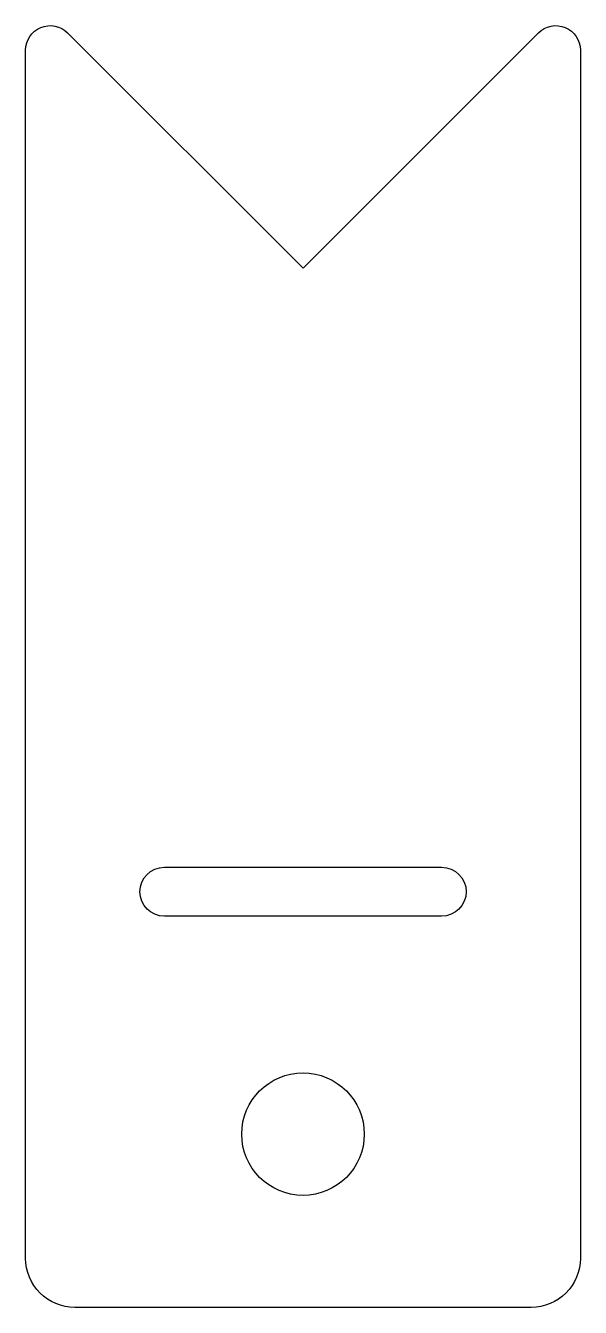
# Model space of a CAD drawing. Header units: inches. Extents: x 2.07 to 3.2, y -2.83 to -0.21.
import ezdxf

# ---------------------------------------------------------------- set-up
doc = ezdxf.new("R2010")
doc.units = ezdxf.units.IN
doc.layers.get('0').update_dxf_attribs({"linetype": 'CONTINUOUS'})

msp = doc.modelspace()

# ---------------------------------------------------------------- linework, layer by layer
for points in [[(2.6364, -0.708), (3.1167, -0.2276, -0.668179), (3.2021, -0.263), (3.2021, -1.9808), (3.2021, -2.7293, -0.414214), (3.1021, -2.8293), (2.1707, -2.8293, -0.414214), (2.0707, -2.7293), (2.0707, -1.9808), (2.0707, -0.263, -0.668179), (2.1561, -0.2276)], [(2.3536, -1.9308), (2.9192, -1.9308, -1), (2.9192, -2.0308), (2.3536, -2.0308, -1)]]:
    msp.add_lwpolyline(points, format="xyb", close=True)
msp.add_circle((2.6364, -2.4757), 0.125)

doc.saveas('drawing.dxf')
